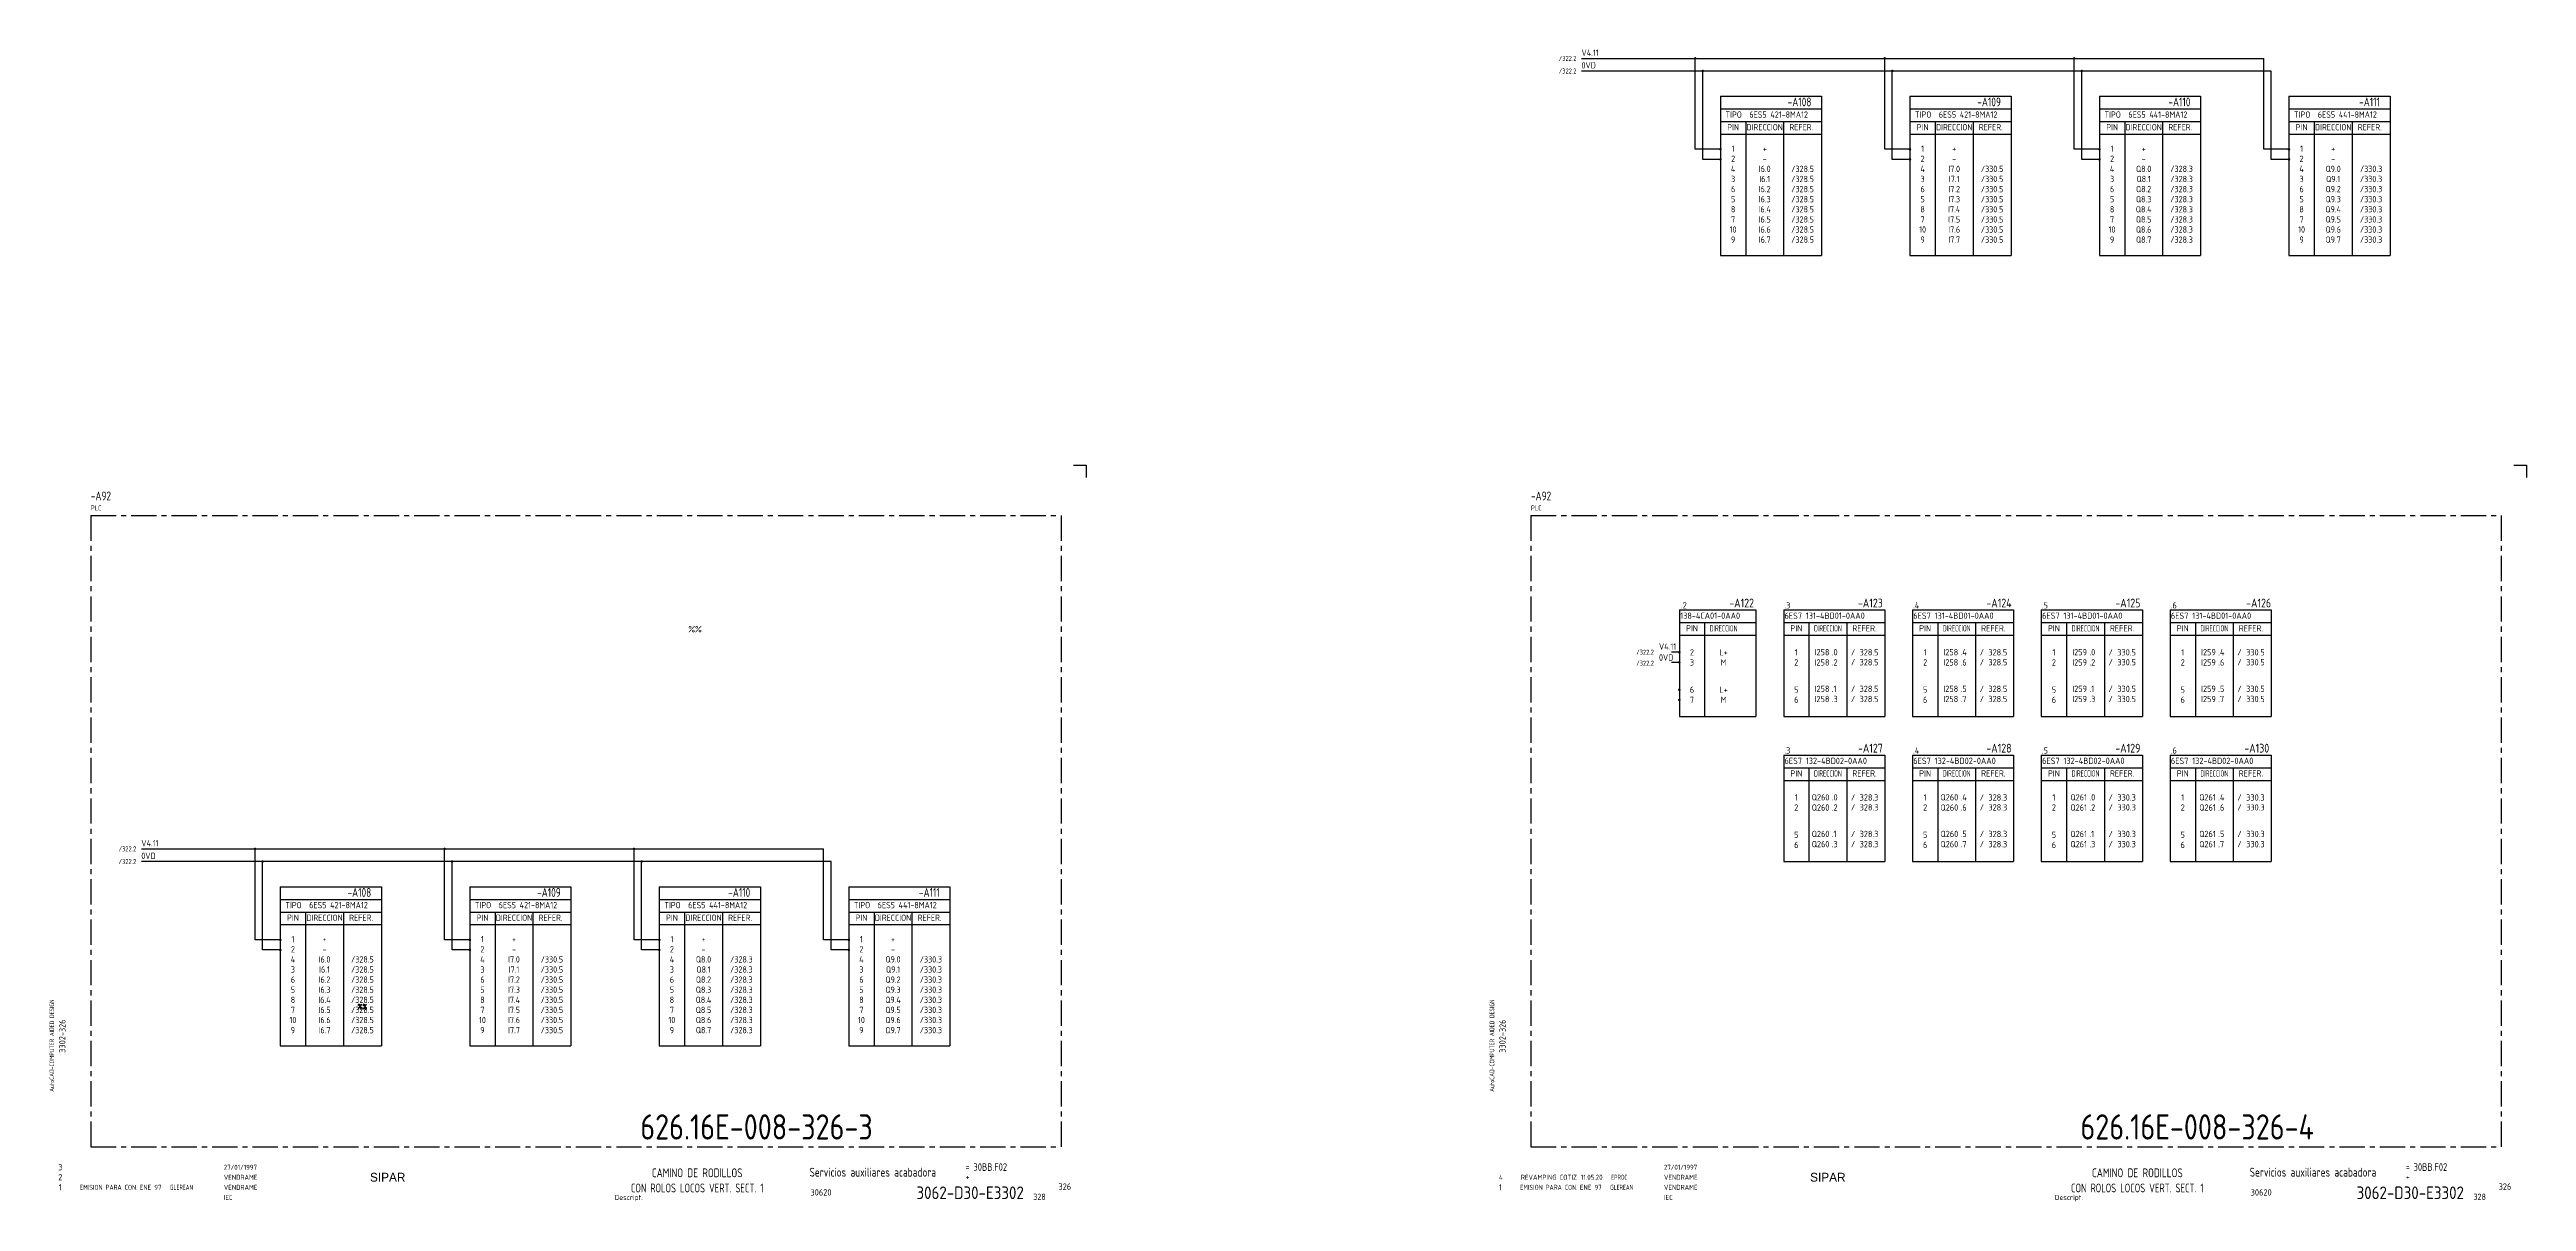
# Model space of a CAD drawing. Extents: x 10 to 990, y 5 to 462.
import ezdxf
from ezdxf.enums import TextEntityAlignment as Align

# ---------------------------------------------------------------- set-up
doc = ezdxf.new("R2010")
doc.units = 0
doc.header["$LTSCALE"] = 8
doc.header["$MEASUREMENT"] = 0
doc.linetypes.add('CENTER', pattern=[2, 1.25, -0.25, 0.25, -0.25])
doc.layers.get('0').update_dxf_attribs({"linetype": 'CONTINUOUS'})
doc.layers.add('CART', color=7, linetype='CONTINUOUS')
doc.styles.add('DIN', font='DIN', dxfattribs={"width": 0.85})
doc.styles.add('SIMPLEX', font='SIMPLEX', dxfattribs={"width": 0.9})
doc.styles.add('UNIV', font='UNIV')

# ---------------------------------------------------------------- blocks, each defined once
blk = doc.blocks.new('WB-FG100')
at = {"layer": 'CART', "color": 1}
for p, q in [((415, 297), (420, 297)), ((420, 297), (420, 292))]:
    blk.add_line(p, q, dxfattribs=at)
at = {"layer": 'CART', "color": 1, "style": 'DIN', "width": 0.8}
blk.add_text('AutoCAD-COMPUTER AIDED DESIGN', height=1.8, rotation=90, dxfattribs=at).set_placement((11.47, 48.84))
at = {"layer": 'CART', "color": 3, "style": 'DIN', "width": 0.8}
for s, p in [('=', (372.24, 17.91)), ('+', (372.24, 13.87))]:
    blk.add_text(s, height=2.5, dxfattribs=at).set_placement(p)
at = {"layer": 'CART', "color": 7, "style": 'DIN', "width": 0.9}
blk.add_attdef('FILE', text='', height=2.5, rotation=90, dxfattribs=at).set_placement((15.95, 68.38), align=Align.CENTER)
for tag, p in [('MOD-3', (13.92, 19)), ('MOD-2', (13.92, 15)), ('MOD-1', (13.92, 11)), ('NR.COMMESSA', (315, 9))]:
    blk.add_attdef(tag, text='', height=2.5, dxfattribs=at).set_placement(p, align=Align.MIDDLE)
at = {"layer": 'CART', "color": 7, "style": 'DIN'}
for tag, width, p in [('REV-3', 0.9, (21.66, 19)), ('DATA-3', 0.9, (45.37, 19)), ('NOME-3', 0.9, (57.37, 19)), ('REV-2', 0.9, (21.66, 15)), ('REV-1', 0.9, (21.66, 11)), ('DATA-2', 0.9, (45.37, 15)), ('DATA-1', 0.9, (45.37, 11)), ('NOME-1', 0.7, (57.37, 11)), ('NOME-2', 0.9, (57.37, 15))]:
    blk.add_attdef(tag, text='', height=2, dxfattribs=dict(at, width=width)).set_placement(p, align=Align.MIDDLE_LEFT)
at = {"layer": 'CART', "color": 7, "style": 'DIN', "width": 0.9}
for tag, p, height in [('DATA', (78.64, 17.94), 2), ('ESECUTORE', (78.64, 13.97), 2), ('CONTROLLORE', (78.64, 9.99), 2), ('NORMA', (78.64, 6.01), 2), ('SEGUE', (398.93, 5.65), 2.8)]:
    blk.add_attdef(tag, p, '', height=height, dxfattribs=at)
at = {"layer": 'CART', "color": 2, "style": 'DIN', "width": 0.9}
for tag, p in [('TITOLO-1/3', (266.5, 18.23)), ('TITOLO-3/3', (266.5, 8.13)), ('TITOLO-2/3', (266.5, 13.18)), ('TITOLO-2/2', (266.5, 10.68)), ('TITOLO-1/2', (266.5, 15.73))]:
    blk.add_attdef(tag, text='', height=3.5, dxfattribs=at).set_placement(p, align=Align.MIDDLE)
at = {"layer": 'CART', "color": 3, "style": 'DIN', "width": 0.9}
blk.add_attdef('ASSIEME', text='', height=3.5, dxfattribs=at).set_placement((334, 17), align=Align.MIDDLE)
at = {"layer": 'CART', "color": 2, "style": 'DIN', "width": 0.9}
blk.add_attdef('DISEGNO', text='', height=5, dxfattribs=at).set_placement((395.27, 6.35), align=Align.RIGHT)
at = {"layer": 'CART', "color": 3, "style": 'DIN', "width": 0.85}
for tag, p in [('=', (375.33, 16.63)), ('+', (375.33, 12.76))]:
    blk.add_attdef(tag, text='', height=3, dxfattribs=at).set_placement(p, align=Align.BOTTOM_LEFT)
at = {"layer": 'CART', "color": 3, "style": 'DIN', "width": 0.9}
blk.add_attdef('FOGLIO', text='', height=2.8, dxfattribs=at).set_placement((414.2, 9.56), align=Align.RIGHT)
at = {"layer": 'CART', "color": 1, "style": 'DIN', "width": 0.9}
blk.add_attdef('TIPOLOGIA', (233.37, 6), '', height=2, dxfattribs=at)

msp = doc.modelspace()

# ---------------------------------------------------------------- linework, layer by layer
for p, q in [((616, 458), (886, 458)), ((889, 453), (616, 453)), ((661, 422), (661, 458.25)), ((664, 418), (664, 453.25)), ((736, 422), (736, 458)), ((739, 418), (739, 453)), ((811, 422), (811, 458)), ((814, 418), (814, 453)), ((886, 422), (886, 458)), ((889, 418), (889, 453)), ((671, 422), (661, 422)), ((746, 422), (736, 422)), ((821, 422), (811, 422)), ((896, 422), (886, 422)), ((671, 418), (664, 418)), ((746, 418), (739, 418)), ((821, 418), (814, 418)), ((896, 418), (889, 418)), ((654.72, 222.87), (651.6, 222.87)), ((651.6, 218.87), (654.72, 218.87)), ((46, 145), (316, 145)), ((319, 140), (46, 140)), ((91, 109), (91, 145.25)), ((94, 105), (94, 140.25)), ((166, 109), (166, 145)), ((169, 105), (169, 140)), ((241, 109), (241, 145)), ((244, 105), (244, 140)), ((316, 109), (316, 145)), ((319, 105), (319, 140)), ((101, 109), (91, 109)), ((176, 109), (166, 109)), ((251, 109), (241, 109)), ((326, 109), (316, 109)), ((101, 105), (94, 105)), ((176, 105), (169, 105)), ((251, 105), (244, 105)), ((326, 105), (319, 105))]:
    msp.add_line(p, q)
at = {"color": 3}
for p, q in [((671, 443), (671, 380)), ((671, 443), (711, 443)), ((711, 443), (711, 380)), ((746, 443), (786, 443)), ((746, 443), (746, 380)), ((786, 443), (786, 380)), ((821, 443), (861, 443)), ((821, 443), (821, 380)), ((861, 443), (861, 380)), ((896, 443), (936, 443)), ((896, 443), (896, 380)), ((936, 443), (936, 380)), ((671, 438), (711, 438)), ((671, 433), (711, 433)), ((681, 433), (681, 380)), ((696, 433), (696, 380)), ((746, 438), (786, 438)), ((746, 433), (786, 433)), ((756, 433), (756, 380)), ((771, 433), (771, 380)), ((821, 438), (861, 438)), ((821, 433), (861, 433)), ((831, 433), (831, 380)), ((846, 433), (846, 380)), ((896, 438), (936, 438)), ((896, 433), (936, 433)), ((906, 433), (906, 380)), ((921, 433), (921, 380)), ((671, 428), (711, 428)), ((746, 428), (786, 428)), ((821, 428), (861, 428)), ((896, 428), (936, 428)), ((671, 380), (711, 380)), ((746, 380), (786, 380)), ((821, 380), (861, 380)), ((896, 380), (936, 380)), ((654.72, 239.59), (654.72, 197.46)), ((654.72, 239.59), (685.04, 239.59)), ((685.04, 239.59), (685.04, 197.46)), ((696.02, 239.59), (736.02, 239.59)), ((696.02, 239.59), (696.02, 197.46)), ((736.02, 239.59), (736.02, 197.46)), ((747, 239.59), (747, 197.46)), ((747, 239.59), (787, 239.59)), ((787, 239.59), (787, 197.46)), ((797.97, 239.59), (837.97, 239.59)), ((797.97, 239.59), (797.97, 197.46)), ((837.97, 239.59), (837.97, 197.46)), ((848.95, 239.59), (888.95, 239.59)), ((848.95, 239.59), (848.95, 197.46)), ((888.95, 239.59), (888.95, 197.46)), ((654.72, 234.59), (685.04, 234.59)), ((654.72, 229.59), (685.04, 229.59)), ((664.72, 234.59), (664.72, 197.46)), ((696.02, 234.59), (736.02, 234.59)), ((696.02, 229.59), (736.02, 229.59)), ((706.02, 234.59), (706.02, 197.46)), ((721.02, 234.59), (721.02, 197.46)), ((747, 234.59), (787, 234.59)), ((747, 229.59), (787, 229.59)), ((757, 234.59), (757, 197.46)), ((772, 234.59), (772, 197.46)), ((797.97, 234.59), (837.97, 234.59)), ((797.97, 229.59), (837.97, 229.59)), ((807.97, 234.59), (807.97, 197.46)), ((822.97, 234.59), (822.97, 197.46)), ((848.95, 234.59), (888.95, 234.59)), ((848.95, 229.59), (888.95, 229.59)), ((858.95, 234.59), (858.95, 197.46)), ((873.95, 234.59), (873.95, 197.46)), ((654.72, 197.46), (685.04, 197.46)), ((696.02, 197.46), (736.02, 197.46)), ((747, 197.46), (787, 197.46)), ((797.97, 197.46), (837.97, 197.46)), ((848.95, 197.46), (888.95, 197.46)), ((696.02, 182.13), (696.02, 140)), ((696.02, 182.13), (736.02, 182.13)), ((696.02, 177.13), (736.02, 177.13)), ((706.02, 177.13), (706.02, 140)), ((721.02, 177.13), (721.02, 140)), ((736.02, 182.13), (736.02, 140)), ((747, 182.13), (787, 182.13)), ((747, 182.13), (747, 140)), ((747, 177.13), (787, 177.13)), ((757, 177.13), (757, 140)), ((772, 177.13), (772, 140)), ((787, 182.13), (787, 140)), ((797.97, 182.13), (837.97, 182.13)), ((797.97, 182.13), (797.97, 140)), ((797.97, 177.13), (837.97, 177.13)), ((807.97, 177.13), (807.97, 140)), ((822.97, 177.13), (822.97, 140)), ((837.97, 182.13), (837.97, 140)), ((848.95, 182.13), (888.95, 182.13)), ((848.95, 182.13), (848.95, 140)), ((848.95, 177.13), (888.95, 177.13)), ((858.95, 177.13), (858.95, 140)), ((873.95, 177.13), (873.95, 140)), ((888.95, 182.13), (888.95, 140)), ((696.02, 172.13), (736.02, 172.13)), ((747, 172.13), (787, 172.13)), ((797.97, 172.13), (837.97, 172.13)), ((848.95, 172.13), (888.95, 172.13)), ((696.02, 140), (736.02, 140)), ((747, 140), (787, 140)), ((797.97, 140), (837.97, 140)), ((848.95, 140), (888.95, 140)), ((101, 130), (101, 67)), ((101, 130), (141, 130)), ((141, 130), (141, 67)), ((176, 130), (216, 130)), ((176, 130), (176, 67)), ((216, 130), (216, 67)), ((251, 130), (291, 130)), ((251, 130), (251, 67)), ((291, 130), (291, 67)), ((326, 130), (366, 130)), ((326, 130), (326, 67)), ((366, 130), (366, 67)), ((101, 125), (141, 125)), ((101, 120), (141, 120)), ((111, 120), (111, 67)), ((126, 120), (126, 67)), ((176, 125), (216, 125)), ((176, 120), (216, 120)), ((186, 120), (186, 67)), ((201, 120), (201, 67)), ((251, 125), (291, 125)), ((251, 120), (291, 120)), ((261, 120), (261, 67)), ((276, 120), (276, 67)), ((326, 125), (366, 125)), ((326, 120), (366, 120)), ((336, 120), (336, 67)), ((351, 120), (351, 67)), ((101, 115), (141, 115)), ((176, 115), (216, 115)), ((251, 115), (291, 115)), ((326, 115), (366, 115)), ((101, 67), (141, 67)), ((176, 67), (216, 67)), ((251, 67), (291, 67)), ((326, 67), (366, 67))]:
    msp.add_line(p, q, dxfattribs=at)
at = {"color": 3, "linetype": 'CENTER'}
for p, q in [((26, 277), (410, 277)), ((26, 277), (26, 27)), ((410, 277), (410, 27)), ((596, 277), (980, 277)), ((596, 277), (596, 27)), ((980, 277), (980, 27)), ((26, 27), (410, 27)), ((596, 27), (980, 27))]:
    msp.add_line(p, q, dxfattribs=at)
at = {"const_width": 0.5}
for points in [[(660.75, 458, 1), (661.25, 458, 1)], [(663.75, 453, 1), (664.25, 453, 1)], [(735.75, 458, 1), (736.25, 458, 1)], [(738.75, 453, 1), (739.25, 453, 1)], [(810.75, 458, 1), (811.25, 458, 1)], [(813.75, 453, 1), (814.25, 453, 1)], [(90.75, 145, 1), (91.25, 145, 1)], [(93.75, 140, 1), (94.25, 140, 1)], [(165.75, 145, 1), (166.25, 145, 1)], [(168.75, 140, 1), (169.25, 140, 1)], [(240.75, 145, 1), (241.25, 145, 1)], [(243.75, 140, 1), (244.25, 140, 1)]]:
    msp.add_lwpolyline(points, format="xyb", close=True, dxfattribs=at)
at = {"linetype": 'Continuous', "const_width": 0.5}
for points in [[(670.75, 422, 1), (671.25, 422, 1)], [(745.75, 422, 1), (746.25, 422, 1)], [(820.75, 422, 1), (821.25, 422, 1)], [(895.75, 422, 1), (896.25, 422, 1)], [(670.75, 418, 1), (671.25, 418, 1)], [(745.75, 418, 1), (746.25, 418, 1)], [(820.75, 418, 1), (821.25, 418, 1)], [(895.75, 418, 1), (896.25, 418, 1)], [(654.47, 222.87, 1), (654.97, 222.87, 1)], [(654.47, 218.87, 1), (654.97, 218.87, 1)], [(654.47, 208.03, 1), (654.97, 208.03, 1)], [(654.47, 204.03, 1), (654.97, 204.03, 1)], [(100.75, 109, 1), (101.25, 109, 1)], [(175.75, 109, 1), (176.25, 109, 1)], [(250.75, 109, 1), (251.25, 109, 1)], [(325.75, 109, 1), (326.25, 109, 1)], [(100.75, 105, 1), (101.25, 105, 1)], [(175.75, 105, 1), (176.25, 105, 1)], [(250.75, 105, 1), (251.25, 105, 1)], [(325.75, 105, 1), (326.25, 105, 1)]]:
    msp.add_lwpolyline(points, format="xyb", close=True, dxfattribs=at)

# ---------------------------------------------------------------- block references
at = {"layer": 'CART'}
ref = msp.add_blockref('WB-FG100', (0, 0), dxfattribs=at)
ref.add_attrib('TIPOLOGIA', 'Descript.', (233.37, 6), dxfattribs={"color": 1, "height": 2, "style": 'DIN', "width": 0.9})
ref.add_attrib('ASSIEME', 'Servicios auxiliares acabadora', dxfattribs={"color": 3, "height": 3.5, "style": 'DIN', "width": 0.8}).set_placement((335.5, 17), align=Align.MIDDLE)
ref.add_attrib('=', '30BB.F02', dxfattribs={"color": 3, "height": 3, "style": 'DIN', "width": 0.85}).set_placement((375.33, 16.63), align=Align.BOTTOM_LEFT)
ref.add_attrib('NR.COMMESSA', '30620', dxfattribs={"color": 7, "height": 2.5, "style": 'DIN', "width": 0.9}).set_placement((315, 9), align=Align.MIDDLE)
ref.add_attrib('DISEGNO', '3062-D30-E3302', dxfattribs={"color": 2, "height": 5, "style": 'DIN', "width": 0.9}).set_placement((395.27, 6.35), align=Align.RIGHT)
ref.add_attrib('DATA', '27/01/1997', (78.64, 17.94), dxfattribs={"color": 7, "height": 2, "style": 'DIN', "width": 0.85})
ref.add_attrib('ESECUTORE', 'VENDRAME', (78.64, 13.97), dxfattribs={"color": 7, "height": 2, "style": 'DIN', "width": 0.85})
ref.add_attrib('CONTROLLORE', 'VENDRAME', (78.64, 9.99), dxfattribs={"color": 7, "height": 2, "style": 'DIN', "width": 0.85})
ref.add_attrib('NORMA', 'IEC', (78.64, 6.01), dxfattribs={"color": 7, "height": 2, "style": 'DIN', "width": 0.85})
ref.add_attrib('MOD-1', '1', dxfattribs={"color": 7, "height": 2.5, "style": 'DIN', "width": 0.9}).set_placement((13.92, 11), align=Align.MIDDLE)
ref.add_attrib('REV-1', 'EMISION PARA CON.', dxfattribs={"color": 7, "height": 2, "style": 'DIN', "width": 0.8}).set_placement((21.66, 11), align=Align.MIDDLE_LEFT)
ref.add_attrib('DATA-1', 'ENE 97', dxfattribs={"color": 7, "height": 2, "style": 'DIN', "width": 0.85}).set_placement((45.37, 11), align=Align.MIDDLE_LEFT)
ref.add_attrib('NOME-1', 'GLEREAN', dxfattribs={"color": 7, "height": 2, "style": 'DIN', "width": 0.7}).set_placement((57.37, 11), align=Align.MIDDLE_LEFT)
ref.add_attrib('MOD-2', '2', dxfattribs={"color": 7, "height": 2.5, "style": 'DIN', "width": 0.9}).set_placement((13.92, 15), align=Align.MIDDLE)
ref.add_attrib('MOD-3', '3', dxfattribs={"color": 7, "height": 2.5, "style": 'DIN', "width": 0.9}).set_placement((13.92, 19), align=Align.MIDDLE)
ref.add_attrib('FILE', '3302-', dxfattribs={"color": 7, "height": 2.5, "rotation": 90, "style": 'DIN', "width": 0.9}).set_placement((15.95, 68.38), align=Align.CENTER)
ref = msp.add_blockref('WB-FG100', (570, 0), dxfattribs=at)
ref.add_attrib('TIPOLOGIA', 'Descript.', (803.37, 6), dxfattribs={"color": 1, "height": 2, "style": 'DIN', "width": 0.9})
ref.add_attrib('ASSIEME', 'Servicios auxiliares acabadora', dxfattribs={"color": 3, "height": 3.5, "style": 'DIN', "width": 0.8}).set_placement((905.5, 17), align=Align.MIDDLE)
ref.add_attrib('=', '30BB.F02', dxfattribs={"color": 3, "height": 3, "style": 'DIN', "width": 0.85}).set_placement((945.33, 16.63), align=Align.BOTTOM_LEFT)
ref.add_attrib('NR.COMMESSA', '30620', dxfattribs={"color": 7, "height": 2.5, "style": 'DIN', "width": 0.9}).set_placement((885, 9), align=Align.MIDDLE)
ref.add_attrib('DISEGNO', '3062-D30-E3302', dxfattribs={"color": 2, "height": 5, "style": 'DIN', "width": 0.9}).set_placement((965.27, 6.35), align=Align.RIGHT)
ref.add_attrib('DATA', '27/01/1997', (648.64, 17.94), dxfattribs={"color": 7, "height": 2, "style": 'DIN', "width": 0.85})
ref.add_attrib('ESECUTORE', 'VENDRAME', (648.64, 13.97), dxfattribs={"color": 7, "height": 2, "style": 'DIN', "width": 0.85})
ref.add_attrib('CONTROLLORE', 'VENDRAME', (648.64, 9.99), dxfattribs={"color": 7, "height": 2, "style": 'DIN', "width": 0.85})
ref.add_attrib('NORMA', 'IEC', (648.64, 6.01), dxfattribs={"color": 7, "height": 2, "style": 'DIN', "width": 0.85})
ref.add_attrib('MOD-1', '1', dxfattribs={"color": 7, "height": 2.5, "style": 'DIN', "width": 0.9}).set_placement((583.92, 11), align=Align.MIDDLE)
ref.add_attrib('REV-1', 'EMISION PARA CON.', dxfattribs={"color": 7, "height": 2, "style": 'DIN', "width": 0.8}).set_placement((591.66, 11), align=Align.MIDDLE_LEFT)
ref.add_attrib('DATA-1', 'ENE 97', dxfattribs={"color": 7, "height": 2, "style": 'DIN', "width": 0.85}).set_placement((615.37, 11), align=Align.MIDDLE_LEFT)
ref.add_attrib('NOME-1', 'GLEREAN', dxfattribs={"color": 7, "height": 2, "style": 'DIN', "width": 0.7}).set_placement((627.37, 11), align=Align.MIDDLE_LEFT)
ref.add_attrib('FILE', '3302-', dxfattribs={"color": 7, "height": 2.5, "rotation": 90, "style": 'DIN', "width": 0.9}).set_placement((585.95, 68.38), align=Align.CENTER)

# ---------------------------------------------------------------- texts
at = {"style": 'DIN'}
for s, height, width, p in [('V4.11', 2.5, 0.8, (616, 459)), ('0VD', 2.5, 0.8, (616, 454)), ('TIPO  6ES5 421-8MA12', 2.5, 0.8, (673, 434.5)), ('TIPO  6ES5 421-8MA12', 2.5, 0.8, (748, 434.5)), ('TIPO  6ES5 441-8MA12', 2.5, 0.8, (823, 434.5)), ('TIPO  6ES5 441-8MA12', 2.5, 0.8, (898, 434.5)), ('PLC', 2, 0.8, (26, 279)), ('PLC', 2, 0.8, (596, 279)), ('138-4CA01-0AA0', 2.5, 0.85, (655.05, 236.09)), ('6ES7 131-4BD01-0AA0', 2.5, 0.85, (696.34, 236.09)), ('6ES7 131-4BD01-0AA0', 2.5, 0.85, (747.32, 236.09)), ('6ES7 131-4BD01-0AA0', 2.5, 0.85, (798.3, 236.09)), ('6ES7 131-4BD01-0AA0', 2.5, 0.85, (849.27, 236.09)), ('%%', 2.5, 0.85, (262.5, 230.75)), ('V4.11', 2.5, 0.8, (646.66, 223.87)), ('0VD', 2.5, 0.8, (646.66, 219.52)), ('.0', 2.5, 0.85, (715.05, 221.64)), ('.2', 2.5, 0.85, (715.05, 217.59)), ('.4', 2.5, 0.85, (766.03, 221.64)), ('.6', 2.5, 0.85, (766.03, 217.59)), ('.0', 2.5, 0.85, (817.01, 221.64)), ('.2', 2.5, 0.85, (817.01, 217.59)), ('.4', 2.5, 0.85, (867.99, 221.64)), ('.6', 2.5, 0.85, (867.99, 217.59)), ('.1', 2.5, 0.85, (715.05, 207.14)), ('.5', 2.5, 0.85, (766.03, 207.14)), ('.1', 2.5, 0.85, (817.01, 207.14)), ('.5', 2.5, 0.85, (867.99, 207.14)), ('.3', 2.5, 0.85, (715.05, 203.1)), ('.7', 2.5, 0.85, (766.03, 203.1)), ('.3', 2.5, 0.85, (817.01, 203.1)), ('.7', 2.5, 0.85, (867.99, 203.1)), ('6ES7 132-4BD02-0AA0', 2.5, 0.85, (696.34, 178.63)), ('6ES7 132-4BD02-0AA0', 2.5, 0.85, (747.32, 178.63)), ('6ES7 132-4BD02-0AA0', 2.5, 0.85, (798.3, 178.63)), ('6ES7 132-4BD02-0AA0', 2.5, 0.85, (849.27, 178.63)), ('.0', 2.5, 0.85, (715.05, 164.17)), ('.4', 2.5, 0.85, (766.03, 164.17)), ('.0', 2.5, 0.85, (817.01, 164.17)), ('.4', 2.5, 0.85, (867.99, 164.17)), ('.2', 2.5, 0.85, (715.05, 160.13)), ('.6', 2.5, 0.85, (766.03, 160.13)), ('.2', 2.5, 0.85, (817.01, 160.13)), ('.6', 2.5, 0.85, (867.99, 160.13)), ('V4.11', 2.5, 0.8, (46, 146)), ('.1', 2.5, 0.85, (715.05, 149.68)), ('.3', 2.5, 0.85, (715.05, 145.64)), ('.5', 2.5, 0.85, (766.03, 149.68)), ('.7', 2.5, 0.85, (766.03, 145.64)), ('.1', 2.5, 0.85, (817.01, 149.68)), ('.3', 2.5, 0.85, (817.01, 145.64)), ('.5', 2.5, 0.85, (867.99, 149.68)), ('.7', 2.5, 0.85, (867.99, 145.64)), ('0VD', 2.5, 0.8, (46, 141)), ('TIPO  6ES5 421-8MA12', 2.5, 0.8, (103, 121.5)), ('TIPO  6ES5 421-8MA12', 2.5, 0.8, (178, 121.5)), ('TIPO  6ES5 441-8MA12', 2.5, 0.8, (253, 121.5)), ('TIPO  6ES5 441-8MA12', 2.5, 0.8, (328, 121.5)), ('328', 2.5, 0.8, (399, 6)), ('328', 2.5, 0.8, (969, 6))]:
    msp.add_text(s, height=height, dxfattribs=dict(at, width=width)).set_placement(p)
for s, height, width, p in [('/322.2', 2, 0.8, (614, 457)), ('/322.2', 2, 0.8, (614, 452)), ('/322.2', 2, 0.8, (644.66, 221.87)), ('/322.2', 2, 0.8, (644.66, 217.52)), ('I258', 2.5, 0.85, (714.12, 221.64)), ('I258', 2.5, 0.85, (714.12, 217.59)), ('I258', 2.5, 0.85, (765.1, 221.64)), ('I258', 2.5, 0.85, (765.1, 217.59)), ('I259', 2.5, 0.85, (816.07, 221.64)), ('I259', 2.5, 0.85, (816.07, 217.59)), ('I259', 2.5, 0.85, (867.05, 221.64)), ('I259', 2.5, 0.85, (867.05, 217.59)), ('I258', 2.5, 0.85, (714.12, 207.14)), ('I258', 2.5, 0.85, (765.1, 207.14)), ('I259', 2.5, 0.85, (816.07, 207.14)), ('I259', 2.5, 0.85, (867.05, 207.14)), ('I258', 2.5, 0.85, (714.12, 203.1)), ('I258', 2.5, 0.85, (765.1, 203.1)), ('I259', 2.5, 0.85, (816.07, 203.1)), ('I259', 2.5, 0.85, (867.05, 203.1)), ('Q260', 2.5, 0.85, (714.12, 164.17)), ('Q260', 2.5, 0.85, (765.1, 164.17)), ('Q261', 2.5, 0.85, (816.07, 164.17)), ('Q261', 2.5, 0.85, (867.05, 164.17)), ('Q260', 2.5, 0.85, (714.12, 160.13)), ('Q260', 2.5, 0.85, (765.1, 160.13)), ('Q261', 2.5, 0.85, (816.07, 160.13)), ('Q261', 2.5, 0.85, (867.05, 160.13)), ('Q260', 2.5, 0.85, (714.12, 149.68)), ('Q260', 2.5, 0.85, (714.12, 145.64)), ('Q260', 2.5, 0.85, (765.1, 149.68)), ('Q260', 2.5, 0.85, (765.1, 145.64)), ('Q261', 2.5, 0.85, (816.07, 149.68)), ('Q261', 2.5, 0.85, (816.07, 145.64)), ('Q261', 2.5, 0.85, (867.05, 149.68)), ('Q261', 2.5, 0.85, (867.05, 145.64)), ('/322.2', 2, 0.8, (44, 144)), ('/322.2', 2, 0.8, (44, 139))]:
    msp.add_text(s, height=height, dxfattribs=dict(at, width=width)).set_placement(p, align=Align.RIGHT)
at = {"color": 3, "style": 'DIN'}
for s, height, width, p in [('-A108', 3.5, 0.8, (707, 439)), ('-A109', 3.5, 0.8, (782, 439)), ('-A110', 3.5, 0.8, (857, 439)), ('-A111', 3.5, 0.8, (932, 439)), ('-A122', 3.5, 0.85, (684.27, 240.59)), ('-A123', 3.5, 0.85, (735.25, 240.59)), ('-A124', 3.5, 0.85, (786.22, 240.59)), ('-A125', 3.5, 0.85, (837.2, 240.59)), ('-A126', 3.5, 0.85, (888.95, 240.59)), ('-A127', 3.5, 0.85, (735.25, 183.13)), ('-A128', 3.5, 0.85, (786.22, 183.13)), ('-A129', 3.5, 0.85, (837.2, 183.13)), ('-A130', 3.5, 0.85, (888.18, 183.13)), ('-A108', 3.5, 0.8, (137, 126)), ('-A109', 3.5, 0.8, (212, 126)), ('-A110', 3.5, 0.8, (287, 126)), ('-A111', 3.5, 0.8, (362, 126)), ('326', 2.56, 0.8, (414, 10)), ('326', 2.56, 0.8, (984, 10))]:
    msp.add_text(s, height=height, dxfattribs=dict(at, width=width)).set_placement(p, align=Align.RIGHT)
at = {"style": 'DIN'}
for s, width, p in [('PIN', 0.8, (676, 429.5)), ('DIRECCION', 0.8, (688.5, 429.5)), ('REFER.', 0.8, (703, 429.5)), ('PIN', 0.8, (751, 429.5)), ('DIRECCION', 0.8, (763.5, 429.5)), ('REFER.', 0.8, (778, 429.5)), ('PIN', 0.8, (826, 429.5)), ('DIRECCION', 0.8, (838.5, 429.5)), ('REFER.', 0.8, (853, 429.5)), ('PIN', 0.8, (901, 429.5)), ('DIRECCION', 0.8, (913.5, 429.5)), ('REFER.', 0.8, (928, 429.5)), ('1', 0.8, (676, 421)), ('+', 0.8, (688.5, 421)), ('1', 0.8, (751, 421)), ('+', 0.8, (763.5, 421)), ('1', 0.8, (826, 421)), ('+', 0.8, (838.5, 421)), ('1', 0.8, (901, 421)), ('+', 0.8, (913.5, 421)), ('4', 0.8, (676, 413)), ('2', 0.8, (676, 417)), ('I6.0', 0.8, (688.5, 413)), ('-', 0.8, (688.5, 417)), ('/328.5', 0.8, (703.5, 413)), ('4', 0.8, (751, 413)), ('2', 0.8, (751, 417)), ('I7.0', 0.8, (763.5, 413)), ('-', 0.8, (763.5, 417)), ('/330.5', 0.8, (778.5, 413)), ('4', 0.8, (826, 413)), ('2', 0.8, (826, 417)), ('Q8.0', 0.8, (838.5, 413)), ('-', 0.8, (838.5, 417)), ('/328.3', 0.8, (853.5, 413)), ('4', 0.8, (901, 413)), ('2', 0.8, (901, 417)), ('Q9.0', 0.8, (913.5, 413)), ('-', 0.8, (913.5, 417)), ('/330.3', 0.8, (928.5, 413)), ('3', 0.8, (676, 409)), ('5', 0.8, (676, 401)), ('6', 0.8, (676, 405)), ('I6.3', 0.8, (688.5, 401)), ('I6.2', 0.8, (688.5, 405)), ('I6.1', 0.8, (688.5, 409)), ('/328.5', 0.8, (703.5, 409)), ('/328.5', 0.8, (703.5, 405)), ('/328.5', 0.8, (703.5, 401)), ('3', 0.8, (751, 409)), ('5', 0.8, (751, 401)), ('6', 0.8, (751, 405)), ('I7.3', 0.8, (763.5, 401)), ('I7.2', 0.8, (763.5, 405)), ('I7.1', 0.8, (763.5, 409)), ('/330.5', 0.8, (778.5, 409)), ('/330.5', 0.8, (778.5, 405)), ('/330.5', 0.8, (778.5, 401)), ('3', 0.8, (826, 409)), ('5', 0.8, (826, 401)), ('6', 0.8, (826, 405)), ('Q8.3', 0.8, (838.5, 401)), ('Q8.2', 0.8, (838.5, 405)), ('Q8.1', 0.8, (838.5, 409)), ('/328.3', 0.8, (853.5, 409)), ('/328.3', 0.8, (853.5, 405)), ('/328.3', 0.8, (853.5, 401)), ('3', 0.8, (901, 409)), ('5', 0.8, (901, 401)), ('6', 0.8, (901, 405)), ('Q9.3', 0.8, (913.5, 401)), ('Q9.2', 0.8, (913.5, 405)), ('Q9.1', 0.8, (913.5, 409)), ('/330.3', 0.8, (928.5, 409)), ('/330.3', 0.8, (928.5, 405)), ('/330.3', 0.8, (928.5, 401)), ('7', 0.8, (676, 393)), ('8', 0.8, (676, 397)), ('I6.4', 0.8, (688.5, 397)), ('I6.5', 0.8, (688.5, 393)), ('/328.5', 0.8, (703.5, 397)), ('/328.5', 0.8, (703.5, 393)), ('7', 0.8, (751, 393)), ('8', 0.8, (751, 397)), ('I7.4', 0.8, (763.5, 397)), ('I7.5', 0.8, (763.5, 393)), ('/330.5', 0.8, (778.5, 397)), ('/330.5', 0.8, (778.5, 393)), ('7', 0.8, (826, 393)), ('8', 0.8, (826, 397)), ('Q8.4', 0.8, (838.5, 397)), ('Q8.5', 0.8, (838.5, 393)), ('/328.3', 0.8, (853.5, 397)), ('/328.3', 0.8, (853.5, 393)), ('7', 0.8, (901, 393)), ('8', 0.8, (901, 397)), ('Q9.4', 0.8, (913.5, 397)), ('Q9.5', 0.8, (913.5, 393)), ('/330.3', 0.8, (928.5, 397)), ('/330.3', 0.8, (928.5, 393)), ('10', 0.8, (676, 389)), ('9', 0.8, (676, 385)), ('I6.6', 0.8, (688.5, 389)), ('I6.7', 0.8, (688.5, 385)), ('/328.5', 0.8, (703.5, 389)), ('/328.5', 0.8, (703.5, 385)), ('10', 0.8, (751, 389)), ('9', 0.8, (751, 385)), ('I7.6', 0.8, (763.5, 389)), ('I7.7', 0.8, (763.5, 385)), ('/330.5', 0.8, (778.5, 389)), ('/330.5', 0.8, (778.5, 385)), ('10', 0.8, (826, 389)), ('9', 0.8, (826, 385)), ('Q8.6', 0.8, (838.5, 389)), ('Q8.7', 0.8, (838.5, 385)), ('/328.3', 0.8, (853.5, 389)), ('/328.3', 0.8, (853.5, 385)), ('10', 0.8, (901, 389)), ('9', 0.8, (901, 385)), ('Q9.6', 0.8, (913.5, 389)), ('Q9.7', 0.8, (913.5, 385)), ('/330.3', 0.8, (928.5, 389)), ('/330.3', 0.8, (928.5, 385)), ('.2', 0.85, (656.51, 240.19)), ('.3', 0.85, (697.47, 240.19)), ('.4', 0.85, (748.45, 240.19)), ('.5', 0.85, (799.43, 240.19)), ('.6', 0.85, (850.4, 240.19)), ('PIN', 0.85, (659.72, 231.09)), ('PIN', 0.85, (701.02, 231.09)), ('REFER.', 0.85, (728.02, 231.09)), ('PIN', 0.85, (752, 231.09)), ('REFER.', 0.85, (779, 231.09)), ('PIN', 0.85, (802.97, 231.09)), ('REFER.', 0.85, (829.97, 231.09)), ('PIN', 0.85, (853.95, 231.09)), ('REFER.', 0.85, (880.95, 231.09)), ('3', 0.85, (659.72, 217.59)), ('2', 0.85, (659.72, 221.59)), ('L+', 0.85, (672.22, 221.59)), ('M', 0.85, (672.22, 217.59)), ('2', 0.85, (701.02, 217.59)), ('1', 0.85, (701.02, 221.59)), ('/', 0.85, (723.48, 221.59)), ('/', 0.85, (723.48, 217.66)), ('328.5', 0.85, (729.79, 221.59)), ('328.5', 0.85, (729.79, 217.66)), ('2', 0.85, (752, 217.59)), ('1', 0.85, (752, 221.59)), ('/', 0.85, (774.46, 221.59)), ('/', 0.85, (774.46, 217.66)), ('328.5', 0.85, (780.77, 221.59)), ('328.5', 0.85, (780.77, 217.66)), ('2', 0.85, (802.97, 217.59)), ('1', 0.85, (802.97, 221.59)), ('/', 0.85, (825.44, 221.59)), ('/', 0.85, (825.44, 217.66)), ('330.5', 0.85, (831.75, 221.59)), ('330.5', 0.85, (831.75, 217.66)), ('2', 0.85, (853.95, 217.59)), ('1', 0.85, (853.95, 221.59)), ('/', 0.85, (876.42, 221.59)), ('/', 0.85, (876.42, 217.66)), ('330.5', 0.85, (882.73, 221.59)), ('330.5', 0.85, (882.73, 217.66)), ('6', 0.85, (659.72, 206.8)), ('L+', 0.85, (672.22, 206.8)), ('5', 0.85, (701.02, 206.8)), ('/', 0.85, (723.48, 207.12)), ('328.5', 0.85, (729.79, 207.12)), ('5', 0.85, (752, 206.8)), ('/', 0.85, (774.46, 207.12)), ('328.5', 0.85, (780.77, 207.12)), ('5', 0.85, (802.97, 206.8)), ('/', 0.85, (825.44, 207.12)), ('330.5', 0.85, (831.75, 207.12)), ('5', 0.85, (853.95, 206.8)), ('/', 0.85, (876.42, 207.12)), ('330.5', 0.85, (882.73, 207.12)), ('7', 0.85, (659.72, 202.8)), ('M', 0.85, (672.22, 202.8)), ('6', 0.85, (701.02, 202.8)), ('/', 0.85, (723.48, 203.1)), ('328.5', 0.85, (729.79, 203.1)), ('6', 0.85, (752, 202.8)), ('/', 0.85, (774.46, 203.1)), ('328.5', 0.85, (780.77, 203.1)), ('6', 0.85, (802.97, 202.8)), ('/', 0.85, (825.44, 203.1)), ('330.5', 0.85, (831.75, 203.1)), ('6', 0.85, (853.95, 202.8)), ('/', 0.85, (876.42, 203.1)), ('330.5', 0.85, (882.73, 203.1)), ('.3', 0.85, (697.47, 182.73)), ('.4', 0.85, (748.45, 182.73)), ('.5', 0.85, (799.43, 182.73)), ('.6', 0.85, (850.4, 182.73)), ('PIN', 0.85, (701.02, 173.63)), ('REFER.', 0.85, (728.02, 173.63)), ('PIN', 0.85, (752, 173.63)), ('REFER.', 0.85, (779, 173.63)), ('PIN', 0.85, (802.97, 173.63)), ('REFER.', 0.85, (829.97, 173.63)), ('PIN', 0.85, (853.95, 173.63)), ('REFER.', 0.85, (880.95, 173.63)), ('2', 0.85, (701.02, 160.13)), ('1', 0.85, (701.02, 164.13)), ('/', 0.85, (723.48, 164.12)), ('/', 0.85, (723.48, 160.2)), ('328.3', 0.85, (729.79, 164.12)), ('328.3', 0.85, (729.79, 160.2)), ('2', 0.85, (752, 160.13)), ('1', 0.85, (752, 164.13)), ('/', 0.85, (774.46, 164.12)), ('/', 0.85, (774.46, 160.2)), ('328.3', 0.85, (780.77, 164.12)), ('328.3', 0.85, (780.77, 160.2)), ('2', 0.85, (802.97, 160.13)), ('1', 0.85, (802.97, 164.13)), ('/', 0.85, (825.44, 164.12)), ('/', 0.85, (825.44, 160.2)), ('330.3', 0.85, (831.75, 164.12)), ('330.3', 0.85, (831.75, 160.2)), ('2', 0.85, (853.95, 160.13)), ('1', 0.85, (853.95, 164.13)), ('/', 0.85, (876.42, 164.12)), ('/', 0.85, (876.42, 160.2)), ('330.3', 0.85, (882.73, 164.12)), ('330.3', 0.85, (882.73, 160.2)), ('5', 0.85, (701.02, 149.33)), ('6', 0.85, (701.02, 145.33)), ('/', 0.85, (723.48, 149.66)), ('/', 0.85, (723.48, 145.64)), ('328.3', 0.85, (729.79, 149.66)), ('328.3', 0.85, (729.79, 145.64)), ('5', 0.85, (752, 149.33)), ('6', 0.85, (752, 145.33)), ('/', 0.85, (774.46, 149.66)), ('/', 0.85, (774.46, 145.64)), ('328.3', 0.85, (780.77, 149.66)), ('328.3', 0.85, (780.77, 145.64)), ('5', 0.85, (802.97, 149.33)), ('6', 0.85, (802.97, 145.33)), ('/', 0.85, (825.44, 149.66)), ('/', 0.85, (825.44, 145.64)), ('330.3', 0.85, (831.75, 149.66)), ('330.3', 0.85, (831.75, 145.64)), ('5', 0.85, (853.95, 149.33)), ('6', 0.85, (853.95, 145.33)), ('/', 0.85, (876.42, 149.66)), ('/', 0.85, (876.42, 145.64)), ('330.3', 0.85, (882.73, 149.66)), ('330.3', 0.85, (882.73, 145.64)), ('PIN', 0.8, (106, 116.5)), ('DIRECCION', 0.8, (118.5, 116.5)), ('REFER.', 0.8, (133, 116.5)), ('PIN', 0.8, (181, 116.5)), ('DIRECCION', 0.8, (193.5, 116.5)), ('REFER.', 0.8, (208, 116.5)), ('PIN', 0.8, (256, 116.5)), ('DIRECCION', 0.8, (268.5, 116.5)), ('REFER.', 0.8, (283, 116.5)), ('PIN', 0.8, (331, 116.5)), ('DIRECCION', 0.8, (343.5, 116.5)), ('REFER.', 0.8, (358, 116.5)), ('1', 0.8, (106, 108)), ('+', 0.8, (118.5, 108)), ('1', 0.8, (181, 108)), ('+', 0.8, (193.5, 108)), ('1', 0.8, (256, 108)), ('+', 0.8, (268.5, 108)), ('1', 0.8, (331, 108)), ('+', 0.8, (343.5, 108)), ('4', 0.8, (106, 100)), ('3', 0.8, (106, 96)), ('2', 0.8, (106, 104)), ('I6.0', 0.8, (118.5, 100)), ('I6.1', 0.8, (118.5, 96)), ('-', 0.8, (118.5, 104)), ('/328.5', 0.8, (133.5, 100)), ('/328.5', 0.8, (133.5, 96)), ('4', 0.8, (181, 100)), ('3', 0.8, (181, 96)), ('2', 0.8, (181, 104)), ('I7.0', 0.8, (193.5, 100)), ('I7.1', 0.8, (193.5, 96)), ('-', 0.8, (193.5, 104)), ('/330.5', 0.8, (208.5, 100)), ('/330.5', 0.8, (208.5, 96)), ('4', 0.8, (256, 100)), ('3', 0.8, (256, 96)), ('2', 0.8, (256, 104)), ('Q8.0', 0.8, (268.5, 100)), ('Q8.1', 0.8, (268.5, 96)), ('-', 0.8, (268.5, 104)), ('/328.3', 0.8, (283.5, 100)), ('/328.3', 0.8, (283.5, 96)), ('4', 0.8, (331, 100)), ('3', 0.8, (331, 96)), ('2', 0.8, (331, 104)), ('Q9.0', 0.8, (343.5, 100)), ('Q9.1', 0.8, (343.5, 96)), ('-', 0.8, (343.5, 104)), ('/330.3', 0.8, (358.5, 100)), ('/330.3', 0.8, (358.5, 96)), ('5', 0.8, (106, 88)), ('6', 0.8, (106, 92)), ('I6.3', 0.8, (118.5, 88)), ('I6.2', 0.8, (118.5, 92)), ('/328.5', 0.8, (133.5, 92)), ('/328.5', 0.8, (133.5, 88)), ('5', 0.8, (181, 88)), ('6', 0.8, (181, 92)), ('I7.3', 0.8, (193.5, 88)), ('I7.2', 0.8, (193.5, 92)), ('/330.5', 0.8, (208.5, 92)), ('/330.5', 0.8, (208.5, 88)), ('5', 0.8, (256, 88)), ('6', 0.8, (256, 92)), ('Q8.3', 0.8, (268.5, 88)), ('Q8.2', 0.8, (268.5, 92)), ('/328.3', 0.8, (283.5, 92)), ('/328.3', 0.8, (283.5, 88)), ('5', 0.8, (331, 88)), ('6', 0.8, (331, 92)), ('Q9.3', 0.8, (343.5, 88)), ('Q9.2', 0.8, (343.5, 92)), ('/330.3', 0.8, (358.5, 92)), ('/330.3', 0.8, (358.5, 88)), ('10', 0.8, (106, 76)), ('7', 0.8, (106, 80)), ('8', 0.8, (106, 84)), ('I6.4', 0.8, (118.5, 84)), ('I6.5', 0.8, (118.5, 80)), ('I6.6', 0.8, (118.5, 76)), ('/328.5', 0.8, (133.5, 84)), ('/328.5', 0.8, (133.5, 80)), ('/328.5', 0.8, (133.5, 76)), ('10', 0.8, (181, 76)), ('7', 0.8, (181, 80)), ('8', 0.8, (181, 84)), ('I7.4', 0.8, (193.5, 84)), ('I7.5', 0.8, (193.5, 80)), ('I7.6', 0.8, (193.5, 76)), ('/330.5', 0.8, (208.5, 84)), ('/330.5', 0.8, (208.5, 80)), ('/330.5', 0.8, (208.5, 76)), ('10', 0.8, (256, 76)), ('7', 0.8, (256, 80)), ('8', 0.8, (256, 84)), ('Q8.4', 0.8, (268.5, 84)), ('Q8.5', 0.8, (268.5, 80)), ('Q8.6', 0.8, (268.5, 76)), ('/328.3', 0.8, (283.5, 84)), ('/328.3', 0.8, (283.5, 80)), ('/328.3', 0.8, (283.5, 76)), ('10', 0.8, (331, 76)), ('7', 0.8, (331, 80)), ('8', 0.8, (331, 84)), ('Q9.4', 0.8, (343.5, 84)), ('Q9.5', 0.8, (343.5, 80)), ('Q9.6', 0.8, (343.5, 76)), ('/330.3', 0.8, (358.5, 84)), ('/330.3', 0.8, (358.5, 80)), ('/330.3', 0.8, (358.5, 76)), ('9', 0.8, (106, 72)), ('I6.7', 0.8, (118.5, 72)), ('/328.5', 0.8, (133.5, 72)), ('9', 0.8, (181, 72)), ('I7.7', 0.8, (193.5, 72)), ('/330.5', 0.8, (208.5, 72)), ('9', 0.8, (256, 72)), ('Q8.7', 0.8, (268.5, 72)), ('/328.3', 0.8, (283.5, 72)), ('9', 0.8, (331, 72)), ('Q9.7', 0.8, (343.5, 72)), ('/330.3', 0.8, (358.5, 72))]:
    msp.add_text(s, height=2.5, dxfattribs=dict(at, width=width)).set_placement(p, align=Align.CENTER)
at = {"color": 3, "style": 'DIN', "width": 0.8}
for p in [(26, 283), (596, 283)]:
    msp.add_text('-A92', height=3.5, dxfattribs=at).set_placement(p)
at = {"style": 'DIN', "width": 0.596129}
for p, p2 in [((666.72, 231.09), (677.72, 231.09)), ((708.02, 231.09), (719.02, 231.09)), ((759, 231.09), (770, 231.09)), ((809.97, 231.09), (820.97, 231.09)), ((860.95, 231.09), (871.95, 231.09)), ((708.02, 173.63), (719.02, 173.63)), ((759, 173.63), (770, 173.63)), ((809.97, 173.63), (820.97, 173.63)), ((860.95, 173.63), (871.95, 173.63))]:
    msp.add_text('DIRECCION', height=2.5, dxfattribs=at).set_placement(p, p2, align=Align.FIT)
at = {"color": 7, "linetype": 'Continuous', "style": 'SIMPLEX', "width": 0.9}
msp.add_text('%%', height=2, dxfattribs=at).set_placement((133.5, 82.5), align=Align.MIDDLE)
at = {"style": 'DIN', "width": 0.8}
for p in [(16, 72.5), (586, 72.5)]:
    msp.add_text('326', height=2.5, rotation=90, dxfattribs=at).set_placement(p)
at = {"color": 3, "style": 'DIN'}
for s, width, p in [('CON ROLOS LOCOS VERT. SECT. 1', 0.75, (266, 9)), ('CAMINO DE RODILLOS', 0.8, (266, 15)), ('CON ROLOS LOCOS VERT. SECT. 1', 0.75, (836, 9)), ('CAMINO DE RODILLOS', 0.8, (836, 15))]:
    msp.add_text(s, height=3.5, dxfattribs=dict(at, width=width)).set_placement(p, align=Align.CENTER)
at = {"linetype": 'Continuous', "style": 'DIN'}
for s, width, p in [('4', 0.85, (583.36, 13.99)), ('REVAMPING COTIZ', 0.85, (591.99, 13.99)), ('11.05.20', 0.85, (615.74, 13.99)), ('EPROC', 0.7, (627.74, 13.99))]:
    msp.add_text(s, height=2, dxfattribs=dict(at, width=width)).set_placement(p)
at = {"color": 2, "char_height": 10, "width": 111.0411, "attachment_point": 1, "style": 'DIN'}
for s, insert in [('626.16E-008-326-3', (243.47, 39.92)), ('626.16E-008-326-4', (813.47, 39.92))]:
    msp.add_mtext(s, dxfattribs=dict(at, insert=insert))
at = {"layer": 'CART', "color": 2, "linetype": 'Continuous', "style": 'UNIV'}
for p in [(143.5, 13.25), (713.5, 13.25)]:
    msp.add_text('SIPAR', height=3.5, dxfattribs=at).set_placement(p, align=Align.CENTER)

doc.saveas('drawing.dxf')
